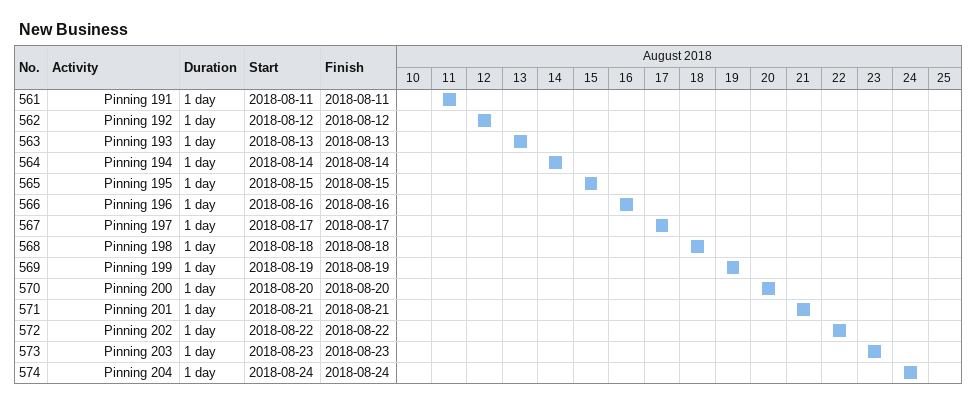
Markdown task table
New Business

| ID | Level | Task | Duration | Start | Finish |
|---|---|---|---|---|---|
| 561 | 4 | Pinning 191 | 1d | 2018-08-11 | 2018-08-11 |
| 562 | 4 | Pinning 192 | 1d | 2018-08-12 | 2018-08-12 |
| 563 | 4 | Pinning 193 | 1d | 2018-08-13 | 2018-08-13 |
| 564 | 4 | Pinning 194 | 1d | 2018-08-14 | 2018-08-14 |
| 565 | 4 | Pinning 195 | 1d | 2018-08-15 | 2018-08-15 |
| 566 | 4 | Pinning 196 | 1d | 2018-08-16 | 2018-08-16 |
| 567 | 4 | Pinning 197 | 1d | 2018-08-17 | 2018-08-17 |
| 568 | 4 | Pinning 198 | 1d | 2018-08-18 | 2018-08-18 |
| 569 | 4 | Pinning 199 | 1d | 2018-08-19 | 2018-08-19 |
| 570 | 4 | Pinning 200 | 1d | 2018-08-20 | 2018-08-20 |
| 571 | 4 | Pinning 201 | 1d | 2018-08-21 | 2018-08-21 |
| 572 | 4 | Pinning 202 | 1d | 2018-08-22 | 2018-08-22 |
| 573 | 4 | Pinning 203 | 1d | 2018-08-23 | 2018-08-23 |
| 574 | 4 | Pinning 204 | 1d | 2018-08-24 | 2018-08-24 |
